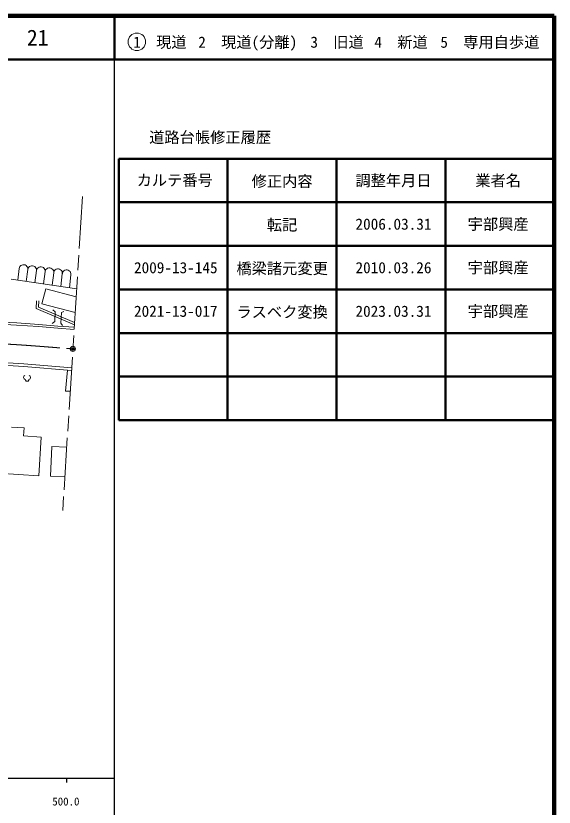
# Model space of a CAD drawing. Units: millimetres, scale not verified. Extents: x 40000 to 680000, y 20000 to 380000.
# Drawn here: x 556346 to 680000, y 198357 to 380000 of the extents above; entities that cross this region are included whole.
import ezdxf
from ezdxf.enums import TextEntityAlignment as Align

# ---------------------------------------------------------------- set-up
doc = ezdxf.new("R2010")
doc.units = ezdxf.units.MM
doc.header["$LTSCALE"] = 1000
doc.header["$PDMODE"] = 32
doc.header["$PDSIZE"] = 500
doc.linetypes.add('CHAIN', pattern=[18.5, 12, -1.5, 3.5, -1.5])
for name, color, linetype, lineweight in [('M-BGD', 7, 'Continuous', 13), ('M-BMK', 2, 'CHAIN', 13), ('M-BMK-SRVR', 3, 'Continuous', 13), ('M-TTL', 2, 'Continuous', 140), ('M-TTL-BAND', 7, 'Continuous', 25), ('M-TTL-FRAM', 2, 'Continuous', 50), ('M-TTL-LINE', 7, 'Continuous', 50), ('M-TTL-TXT', 7, 'Continuous', 13)]:
    doc.layers.add(name, color=color, linetype=linetype, lineweight=lineweight)
doc.layers.add('M-OTRS', color=6, linetype='Continuous')
doc.styles.add('ＭＳ ゴシック', font='')
doc.styles.get('ＭＳ ゴシック').set_extended_font_data('MS Gothic')

msp = doc.modelspace()

# ---------------------------------------------------------------- linework, layer by layer
at = {"layer": 'M-BGD'}
for p, q in [((557103, 322000), (556778, 319328)), ((559088, 321759), (558758, 319036)), ((561074, 321518), (560737, 318744)), ((563059, 321278), (562716, 318452)), ((565044, 321037), (564695, 318161)), ((567030, 320796), (566675, 317869)), ((569015, 320555), (568654, 317577)), ((555255, 319553), (570329, 317330)), ((562344, 313894), (563224, 317303)), ((563224, 317303), (570214, 315497)), ((569988, 311919), (562344, 313894)), ((564885, 312521), (565402, 312036)), ((565402, 312036), (565316, 309839)), ((566802, 311939), (566705, 309441)), ((567341, 312122), (566802, 311939)), ((565316, 309839), (564670, 309354)), ((566705, 309441), (567039, 308924)), ((568248, 298693), (567785, 293810)), ((567785, 293810), (568849, 293828)), ((555333, 285595), (558238, 285413)), ((558238, 285413), (558123, 283581)), ((558123, 283581), (562189, 283325)), ((562189, 283325), (561629, 274419)), ((564321, 274312), (564636, 281121)), ((564636, 281121), (568038, 280963)), ((561629, 274419), (542729, 275606)), ((567610, 274160), (564321, 274312))]:
    msp.add_line(p, q, dxfattribs=at)
for points in [[(561129, 314595), (561008, 312811), (569809, 309072)], [(561627, 314561), (561530, 313132), (569842, 309601)], [(516074, 308404), (518969, 308780), (522808, 309193), (527673, 309607), (534453, 309825), (539167, 309871), (545494, 309798), (551138, 309798), (556572, 309507), (561613, 309155), (565998, 308791), (569775, 308537)], [(516170, 307912), (519028, 308284), (522856, 308696), (527703, 309107), (534463, 309326), (539167, 309371), (545491, 309298), (551125, 309298), (556541, 309008), (561575, 308656), (565961, 308293), (569744, 308038)], [(537818, 300976), (548403, 300743), (558199, 300101), (569188, 299219)], [(537851, 300375), (548377, 300143), (558155, 299502), (569150, 298621)]]:
    msp.add_lwpolyline(points, dxfattribs=at)
for centre, radius, start, end in [((558095, 321880), 1000, 353.08231, 173.08231), ((560081, 321639), 1000, 353.08231, 173.08231), ((562066, 321398), 1000, 353.08231, 173.08231), ((564052, 321157), 1000, 353.08231, 173.08231), ((566037, 320916), 1000, 353.08231, 173.08231), ((568023, 320675), 1000, 353.08231, 173.08231), ((558603, 297028), 479, 113.44836, 257.2818), ((558924, 296535), 428, 176.52859, 3.47141), ((559245, 297028), 479, 282.7182, 66.55164)]:
    msp.add_arc(centre, radius, start, end, dxfattribs=at)
at = {"layer": 'M-BMK'}
msp.add_line((571666, 338557), (567126, 266483), dxfattribs=at)
msp.add_open_spline([(517537, 304077), (524370, 304534), (526205, 304661), (531770, 304818), (537134, 304970), (540143, 304971), (545509, 304900), (554878, 304776), (558025, 304422), (569461, 303545)], degree=3, knots=[0, 0, 0, 0, 1, 1, 1, 2, 2, 2, 3, 3, 3, 3], dxfattribs=at)
at = {"layer": 'M-BMK-SRVR'}
msp.add_circle((569461, 303545), 600, dxfattribs=at)
at = {"layer": 'M-OTRS'}
msp.add_point((569461, 303545), dxfattribs=at)
at = {"layer": 'M-TTL'}
for p, q in [((680000, 380000), (40000, 380000)), ((680000, 20000), (680000, 380000))]:
    msp.add_line(p, q, dxfattribs=at)
at = {"layer": 'M-TTL-BAND'}
for p, q in [((579000, 20000), (579000, 370000)), ((40000, 205000), (579000, 205000)), ((568000, 205000), (568000, 204000))]:
    msp.add_line(p, q, dxfattribs=at)
at = {"layer": 'M-TTL-FRAM'}
for p, q in [((580000, 347197), (580000, 287197)), ((580000, 347197), (680000, 347197)), ((580000, 287197), (680000, 287197))]:
    msp.add_line(p, q, dxfattribs=at)
at = {"layer": 'M-TTL-LINE'}
for p, q in [((579000, 380000), (579000, 370000)), ((40000, 370000), (680000, 370000)), ((605000, 347197), (605000, 287197)), ((630000, 347197), (630000, 287197)), ((655000, 347197), (655000, 287197)), ((580000, 337197), (680000, 337197)), ((580000, 327197), (680000, 327197)), ((580000, 317197), (680000, 317197)), ((580000, 307197), (680000, 307197)), ((580000, 297197), (680000, 297197))]:
    msp.add_line(p, q, dxfattribs=at)
at = {"layer": 'M-TTL-TXT'}
msp.add_circle((584147, 374034), 2000, dxfattribs=at)

# ---------------------------------------------------------------- texts
at = {"layer": 'M-TTL-BAND', "style": 'ＭＳ ゴシック'}
msp.add_text('500.0', height=1833, dxfattribs=at).set_placement((567844, 198195), align=Align.BOTTOM_CENTER)
at = {"layer": 'M-TTL-TXT', "style": 'ＭＳ ゴシック'}
for s, height, p in [('21', 3666, (561372, 375000)), ('1\u3000現道', 2566, (589448, 373958)), ('2\u3000現道(分離)', 2566, (609619, 373958)), ('3\u3000旧道', 2566, (630121, 373958)), ('4\u3000新道', 2566, (644824, 373958)), ('5\u3000専用自歩道', 2566, (665228, 373958)), ('道路台帳修正履歴', 2566, (600968, 352113)), ('カルテ番号', 2566, (592839, 342277)), ('修正内容', 2566, (617509, 342023)), ('調整年月日', 2566, (643089, 342197)), ('業者名', 2566, (667134, 342197)), ('転記', 2566, (617509, 332023)), ('2006.03.31', 2566, (643089, 332197)), ('宇部興産', 2566, (667134, 332197)), ('2009-13-145', 2566, (593089, 322197)), ('橋梁諸元変更', 2566, (617509, 322023)), ('2010.03.26', 2566, (643089, 322197)), ('宇部興産', 2566, (667134, 322197)), ('2021-13-017', 2566, (593089, 312197)), ('ラスベク変換', 2566, (617509, 312023)), ('2023.03.31', 2566, (643089, 312197)), ('宇部興産', 2566, (667134, 312197))]:
    msp.add_text(s, height=height, dxfattribs=at).set_placement(p, align=Align.MIDDLE_CENTER)

doc.saveas('drawing.dxf')
